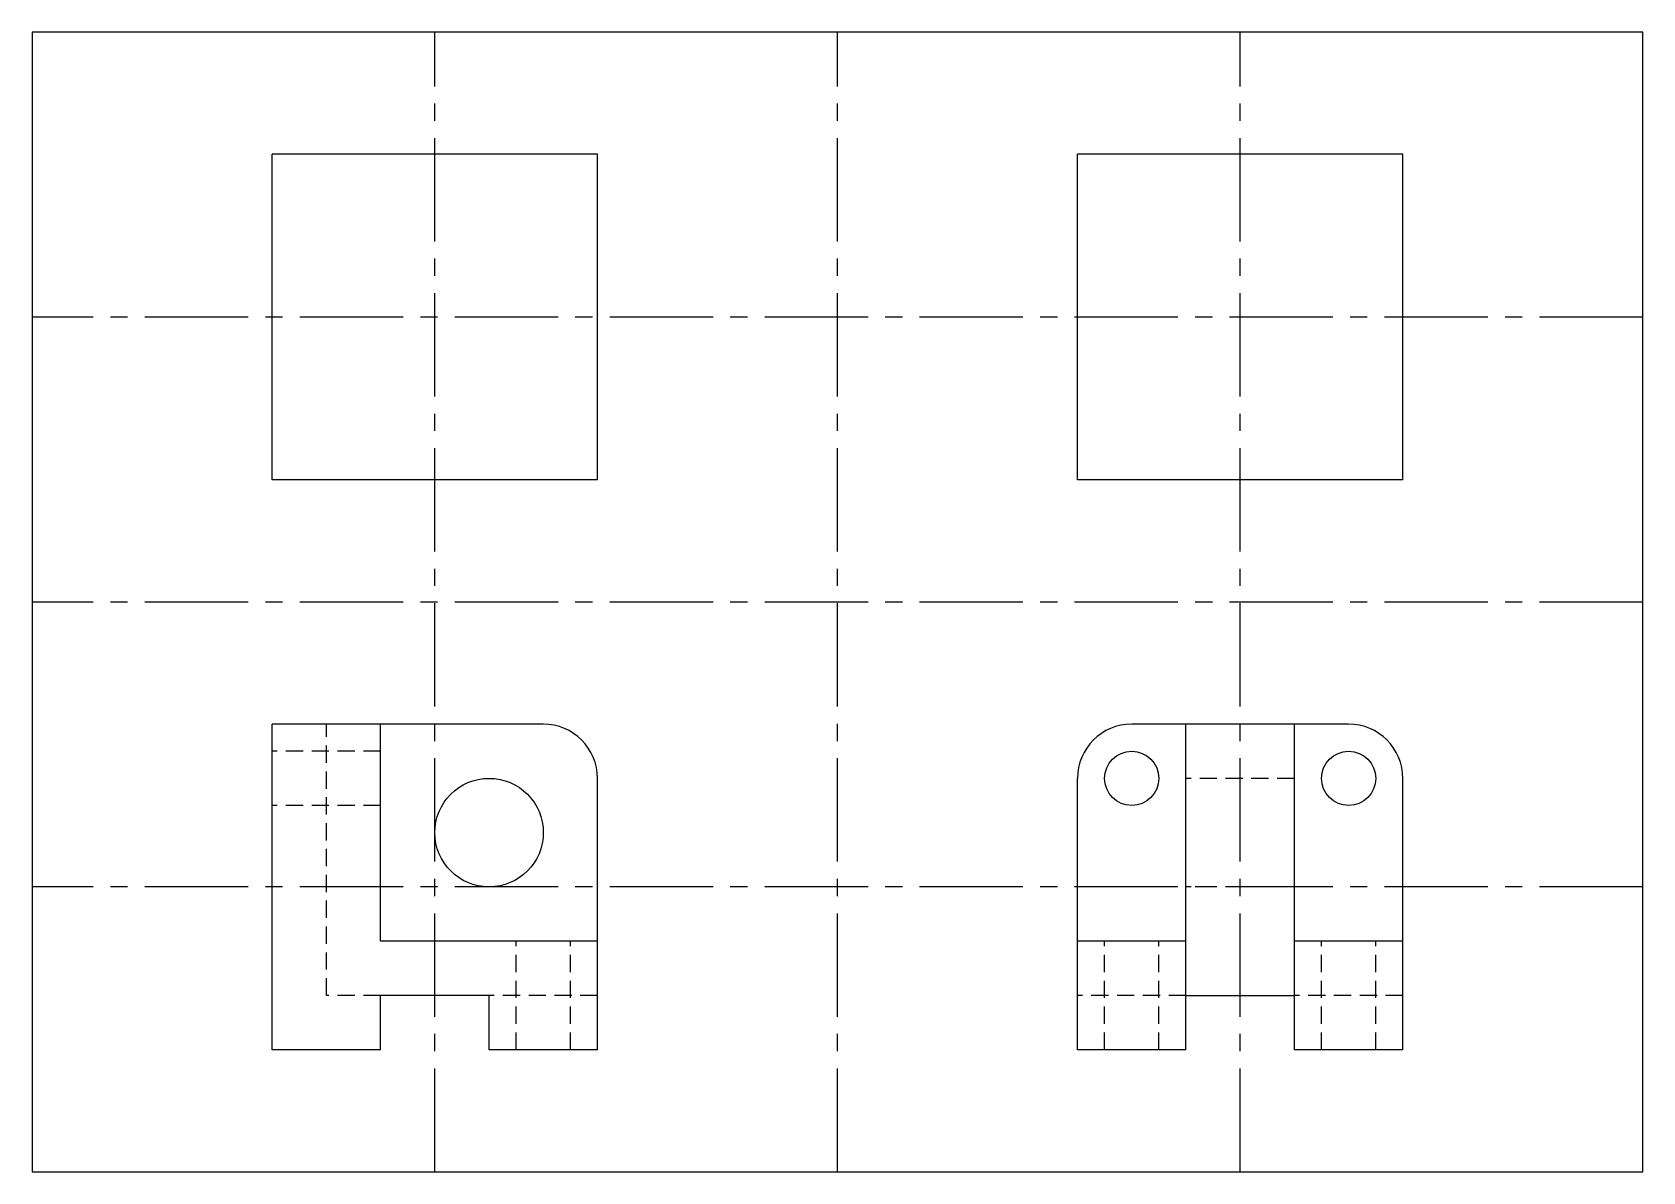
# Model space of a CAD drawing. Header units: millimetres. Extents: x 0 to 297, y 0 to 210.
import ezdxf

# ---------------------------------------------------------------- set-up
doc = ezdxf.new("R2010")
doc.units = ezdxf.units.MM
doc.linetypes.add('CENTER2', pattern=[28.575, 19.05, -3.175, 3.175, -3.175])
doc.linetypes.add('HIDDEN2', pattern=[4.7625, 3.175, -1.5875])
for name, color, linetype in [('숨은선', 9, 'HIDDEN2'), ('외형선', 115, 'Continuous'), ('중심선', 10, 'CENTER2')]:
    doc.layers.add(name, color=color, linetype=linetype)

msp = doc.modelspace()

# ---------------------------------------------------------------- linework, layer by layer
msp.add_lwpolyline([(0, 0), (297, 0), (297, 210), (0, 210)], close=True)
at = {"layer": '숨은선'}
for p, q in [((54.25, 32.5), (54.25, 82.5)), ((64.25, 77.5), (44.25, 77.5)), ((232.75, 72.5), (212.75, 72.5)), ((64.25, 67.5), (44.25, 67.5)), ((232.75, 52.5), (212.75, 52.5)), ((89.25, 22.5), (89.25, 42.5)), ((99.25, 22.5), (99.25, 42.5)), ((197.75, 22.5), (197.75, 42.5)), ((207.75, 22.5), (207.75, 42.5)), ((237.75, 22.5), (237.75, 42.5)), ((247.75, 22.5), (247.75, 42.5)), ((64.25, 32.5), (54.25, 32.5)), ((104.25, 32.5), (84.25, 32.5)), ((212.75, 32.5), (192.75, 32.5)), ((252.75, 32.5), (232.75, 32.5))]:
    msp.add_line(p, q, dxfattribs=at)
at = {"layer": '외형선'}
for p, q in [((104.25, 187.5), (44.25, 187.5)), ((44.25, 127.5), (44.25, 187.5)), ((104.25, 127.5), (104.25, 187.5)), ((252.75, 187.5), (192.75, 187.5)), ((192.75, 127.5), (192.75, 187.5)), ((252.75, 127.5), (252.75, 187.5)), ((104.25, 127.5), (44.25, 127.5)), ((252.75, 127.5), (192.75, 127.5)), ((44.25, 22.5), (44.25, 82.5)), ((94.25, 82.5), (44.25, 82.5)), ((64.25, 42.5), (64.25, 82.5)), ((242.75, 82.5), (202.75, 82.5)), ((212.75, 22.5), (212.75, 82.5)), ((232.75, 22.5), (232.75, 82.5)), ((104.25, 22.5), (104.25, 72.5)), ((192.75, 22.5), (192.75, 72.5)), ((252.75, 22.5), (252.75, 72.5)), ((104.25, 42.5), (64.25, 42.5)), ((212.75, 42.5), (192.75, 42.5)), ((252.75, 42.5), (232.75, 42.5)), ((64.25, 22.5), (64.25, 32.5)), ((84.25, 32.5), (64.25, 32.5)), ((84.25, 22.5), (84.25, 32.5)), ((212.75, 32.5), (232.75, 32.5)), ((64.25, 22.5), (44.25, 22.5)), ((104.25, 22.5), (84.25, 22.5)), ((212.75, 22.5), (192.75, 22.5)), ((252.75, 22.5), (232.75, 22.5))]:
    msp.add_line(p, q, dxfattribs=at)
for centre, radius in [((202.75, 72.5), 5), ((242.75, 72.5), 5), ((84.25, 62.5), 10)]:
    msp.add_circle(centre, radius, dxfattribs=at)
for centre, start, end in [((94.25, 72.5), 0, 90), ((202.75, 72.5), 90, 180), ((242.75, 72.5), 0, 90)]:
    msp.add_arc(centre, 10, start, end, dxfattribs=at)
at = {"layer": '중심선'}
for p, q in [((74.25, 0), (74.25, 210)), ((148.5, 0), (148.5, 210)), ((222.75, 0), (222.75, 210)), ((297, 157.5), (0, 157.5)), ((297, 105), (0, 105)), ((297, 52.5), (0, 52.5))]:
    msp.add_line(p, q, dxfattribs=at)

doc.saveas('drawing.dxf')
